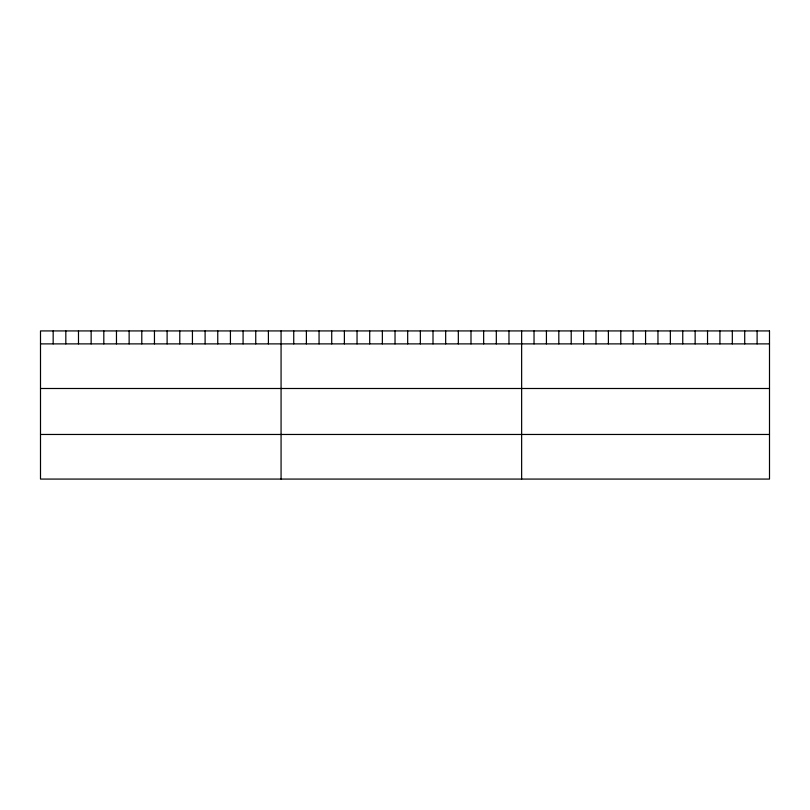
<?xml version="1.0" encoding="UTF-8"?>
<svg xmlns="http://www.w3.org/2000/svg" width="810" height="810" viewBox="0 0 810 810"><rect width="100%" height="100%" fill="white"/><g stroke="black" fill="none" stroke-linecap="round" stroke-linejoin="round"><path stroke-width="1.21" d="M40.5 343.885L769.5 343.885M40.5 388.496L769.5 388.496M40.5 434.464L769.5 434.464M757.107 330.925L757.107 343.885M744.714 330.925L744.714 343.885M732.321 330.925L732.321 343.885M719.928 330.925L719.928 343.885M707.535 330.925L707.535 343.885M695.142 330.925L695.142 343.885M682.749 330.925L682.749 343.885M670.356 330.925L670.356 343.885M657.963 330.925L657.963 343.885M645.57 330.925L645.57 343.885M633.177 330.925L633.177 343.885M620.784 330.925L620.784 343.885M608.391 330.925L608.391 343.885M595.998 330.925L595.998 343.885M583.605 330.925L583.605 343.885M571.212 330.925L571.212 343.885M558.819 330.925L558.819 343.885M546.426 330.925L546.426 343.885M534.033 330.925L534.033 343.885M521.64 330.925L521.64 479.075M508.974 330.925L508.974 343.885M496.317 330.925L496.317 343.885M483.651 330.925L483.651 343.885M470.995 330.925L470.995 343.885M458.328 330.925L458.328 343.885M445.672 330.925L445.672 343.885M433.006 330.925L433.006 343.885M420.35 330.925L420.35 343.885M407.683 330.925L407.683 343.885M395.027 330.925L395.027 343.885M382.36 330.925L382.36 343.885M369.704 330.925L369.704 343.885M357.038 330.925L357.038 343.885M344.382 330.925L344.382 343.885M331.715 330.925L331.715 343.885M319.059 330.925L319.059 343.885M306.393 330.925L306.393 343.885M293.736 330.925L293.736 343.885M281.07 330.925L281.07 479.075M268.404 330.925L268.404 343.885M255.747 330.925L255.747 343.885M243.081 330.925L243.081 343.885M230.425 330.925L230.425 343.885M217.758 330.925L217.758 343.885M205.102 330.925L205.102 343.885M192.436 330.925L192.436 343.885M179.779 330.925L179.779 343.885M167.113 330.925L167.113 343.885M154.457 330.925L154.457 343.885M141.79 330.925L141.79 343.885M129.134 330.925L129.134 343.885M116.468 330.925L116.468 343.885M103.812 330.925L103.812 343.885M91.145 330.925L91.145 343.885M78.489 330.925L78.489 343.885M65.823 330.925L65.823 343.885M53.166 330.925L53.166 343.885M769.5 330.925L40.5 330.925L40.5 479.075L769.5 479.075L769.5 330.925"/></g></svg>
